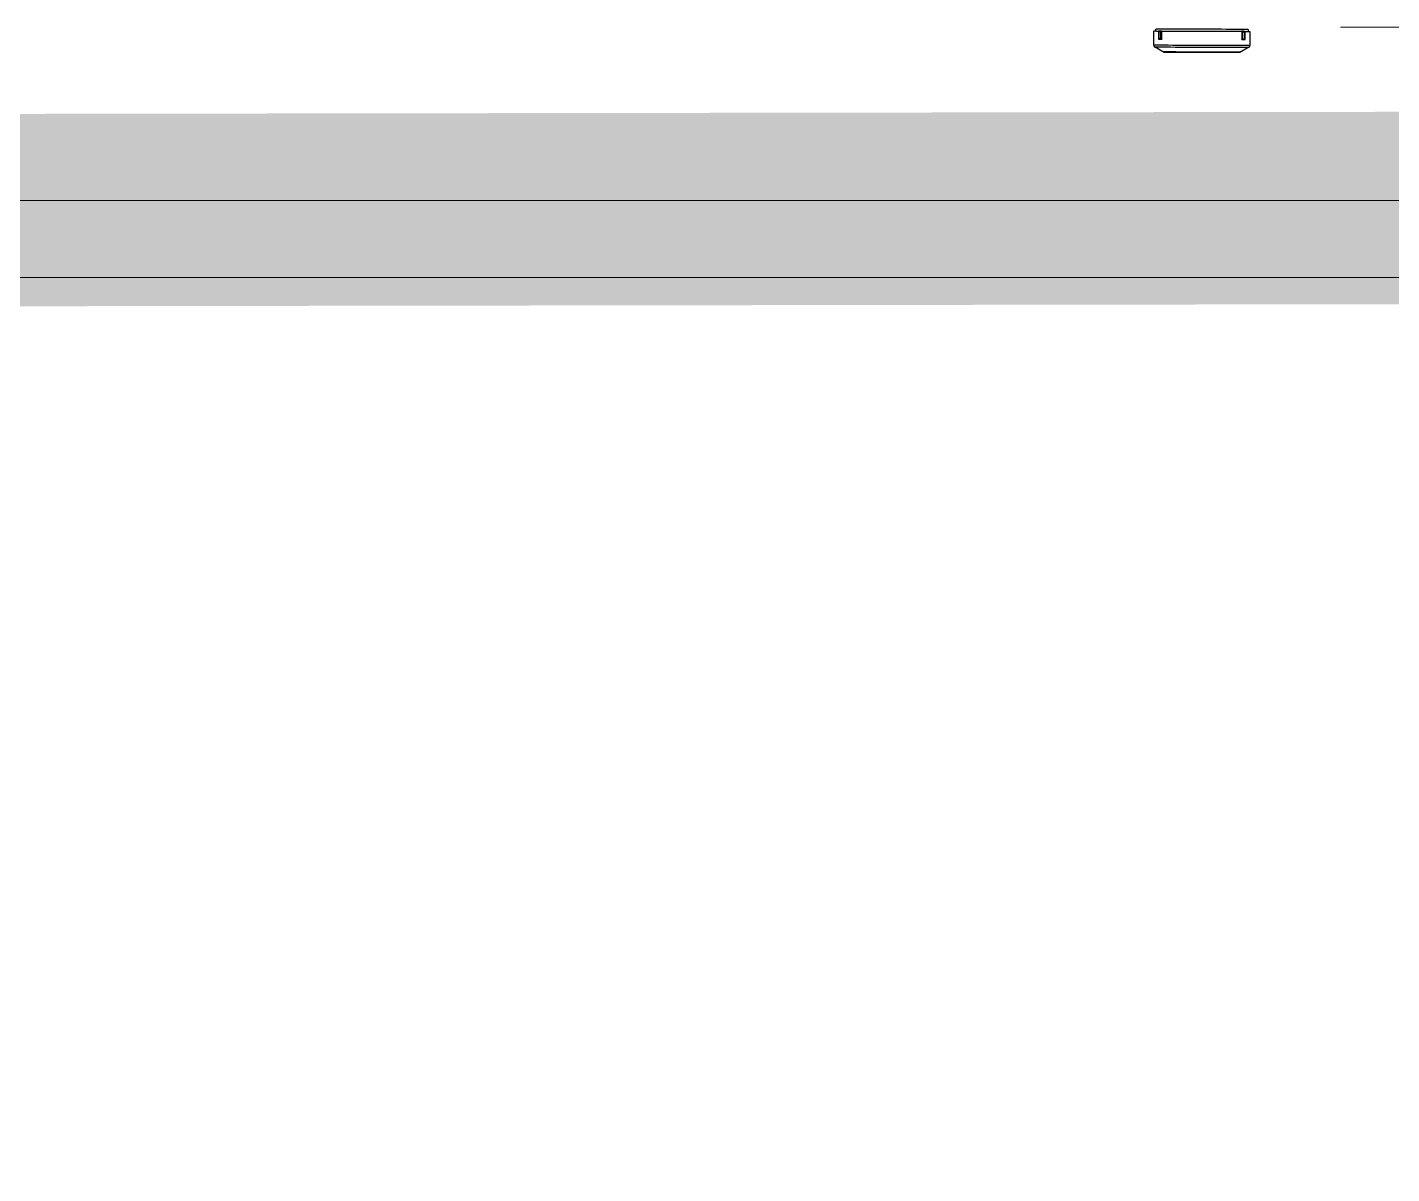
# Model space of a CAD drawing. Header units: millimetres. Extents: x 8265 to 78888, y 1905 to 34251.
# Drawn here: x 35434.2 to 35505.2, y 20045.4 to 20105 of the extents above; entities that cross this region are included whole.
import ezdxf

# ---------------------------------------------------------------- set-up
doc = ezdxf.new("R2010")
doc.units = ezdxf.units.MM
doc.linetypes.add('HIDDEN', pattern=[9.525, 6.35, -3.175])
doc.layers.add('468_ARREDO_BAR_001-AM_0', color=73, linetype='Continuous')
doc.layers.add('468_BAR_001-AM_0', color=73, linetype='Continuous', lineweight=0)
doc.layers.add('costruzioni', color=10, linetype='Continuous', lineweight=0)

# ---------------------------------------------------------------- blocks, each defined once
blk = doc.blocks.new('vetrina bar')
for p, q in [((-7948.385, -2147.725, 0), (-7948.382, -2146.983, 0)), ((-7948.381, -2146.973, 0), (-7948.382, -2146.976, 0)), ((-7948.382, -2146.976, 0), (-7948.382, -2146.98, 0)), ((-7948.382, -2146.98, 0), (-7948.382, -2146.983, 0)), ((-7948.382, -2146.983, 0), (-7948.372, -2146.983, 0)), ((-7948.38, -2146.966, 0), (-7948.381, -2146.97, 0)), ((-7948.381, -2146.97, 0), (-7948.381, -2146.973, 0)), ((-7948.379, -2146.96, 0), (-7948.38, -2146.963, 0)), ((-7948.38, -2146.963, 0), (-7948.38, -2146.966, 0)), ((-7948.378, -2146.956, 0), (-7948.379, -2146.96, 0)), ((-7948.377, -2146.953, 0), (-7948.378, -2146.956, 0)), ((-7948.376, -2146.95, 0), (-7948.377, -2146.953, 0)), ((-7948.375, -2146.947, 0), (-7948.376, -2146.95, 0)), ((-7948.374, -2146.944, 0), (-7948.375, -2146.947, 0)), ((-7948.372, -2146.941, 0), (-7948.374, -2146.944, 0)), ((-7948.371, -2146.938, 0), (-7948.372, -2146.941, 0)), ((-7948.372, -2146.983, 0), (-7948.328, -2146.983, 0)), ((-7948.369, -2146.935, 0), (-7948.371, -2146.938, 0)), ((-7948.367, -2146.932, 0), (-7948.369, -2146.935, 0)), ((-7948.366, -2146.929, 0), (-7948.367, -2146.932, 0)), ((-7948.364, -2146.926, 0), (-7948.366, -2146.929, 0)), ((-7948.362, -2146.923, 0), (-7948.364, -2146.926, 0)), ((-7948.36, -2146.921, 0), (-7948.362, -2146.923, 0)), ((-7948.357, -2146.918, 0), (-7948.36, -2146.921, 0)), ((-7948.355, -2146.916, 0), (-7948.357, -2146.918, 0)), ((-7948.353, -2146.913, 0), (-7948.355, -2146.916, 0)), ((-7948.35, -2146.911, 0), (-7948.353, -2146.913, 0)), ((-7948.348, -2146.908, 0), (-7948.35, -2146.911, 0)), ((-7948.345, -2146.906, 0), (-7948.348, -2146.908, 0)), ((-7948.343, -2146.904, 0), (-7948.345, -2146.906, 0)), ((-7948.34, -2146.902, 0), (-7948.343, -2146.904, 0)), ((-7948.337, -2146.9, 0), (-7948.34, -2146.902, 0)), ((-7948.334, -2146.898, 0), (-7948.337, -2146.9, 0)), ((-7948.332, -2146.897, 0), (-7948.334, -2146.898, 0)), ((-7948.332, -2146.897, 0), (-7947.861, -2146.627, 0)), ((-7948.314, -2146.897, 0), (-7948.332, -2146.897, 0)), ((-7948.328, -2146.983, 0), (-7948.25, -2146.984, 0)), ((-7948.26, -2146.897, 0), (-7948.314, -2146.897, 0)), ((-7948.172, -2146.897, 0), (-7948.26, -2146.897, 0)), ((-7948.25, -2146.984, 0), (-7948.139, -2146.984, 0)), ((-7948.051, -2146.898, 0), (-7948.172, -2146.897, 0)), ((-7948.139, -2146.984, 0), (-7947.996, -2146.984, 0)), ((-7947.898, -2146.898, 0), (-7948.051, -2146.898, 0)), ((-7947.996, -2146.984, 0), (-7947.823, -2146.985, 0)), ((-7947.715, -2146.899, 0), (-7947.898, -2146.898, 0)), ((-7947.884, -2146.641, 0), (-7947.883, -2146.641, 0)), ((-7947.883, -2146.641, 0), (-7947.856, -2146.641, 0)), ((-7947.861, -2146.627, 0), (-7943.925, -2146.627, 0)), ((-7947.856, -2146.641, 0), (-7947.794, -2146.641, 0)), ((-7947.823, -2146.985, 0), (-7947.623, -2146.986, 0)), ((-7947.794, -2146.641, 0), (-7947.698, -2146.641, 0)), ((-7947.506, -2146.9, 0), (-7947.715, -2146.899, 0)), ((-7947.698, -2146.641, 0), (-7947.569, -2146.642, 0)), ((-7947.623, -2146.986, 0), (-7947.399, -2146.987, 0)), ((-7947.569, -2146.642, 0), (-7947.411, -2146.642, 0)), ((-7947.273, -2146.901, 0), (-7947.506, -2146.9, 0)), ((-7947.411, -2146.642, 0), (-7947.225, -2146.643, 0)), ((-7947.399, -2146.987, 0), (-7947.153, -2146.988, 0)), ((-7947.02, -2146.902, 0), (-7947.273, -2146.901, 0)), ((-7947.225, -2146.643, 0), (-7947.014, -2146.644, 0)), ((-7947.153, -2146.988, 0), (-7946.89, -2146.989, 0)), ((-7946.75, -2146.903, 0), (-7947.02, -2146.902, 0)), ((-7947.014, -2146.644, 0), (-7946.784, -2146.645, 0)), ((-7946.89, -2146.989, 0), (-7946.612, -2146.99, 0)), ((-7946.784, -2146.645, 0), (-7946.538, -2146.646, 0)), ((-7946.468, -2146.904, 0), (-7946.75, -2146.903, 0)), ((-7946.612, -2146.99, 0), (-7946.324, -2146.991, 0)), ((-7946.538, -2146.646, 0), (-7946.28, -2146.647, 0)), ((-7946.177, -2146.905, 0), (-7946.468, -2146.904, 0)), ((-7946.324, -2146.991, 0), (-7946.03, -2146.992, 0)), ((-7946.28, -2146.647, 0), (-7946.014, -2146.647, 0)), ((-7945.882, -2146.906, 0), (-7946.177, -2146.905, 0)), ((-7946.03, -2146.992, 0), (-7945.734, -2146.993, 0)), ((-7946.014, -2146.647, 0), (-7945.747, -2146.648, 0)), ((-7945.586, -2146.907, 0), (-7945.882, -2146.906, 0)), ((-7945.747, -2146.648, 0), (-7945.481, -2146.649, 0)), ((-7945.734, -2146.993, 0), (-7945.44, -2146.994, 0)), ((-7945.295, -2146.908, 0), (-7945.586, -2146.907, 0)), ((-7945.481, -2146.649, 0), (-7945.223, -2146.65, 0)), ((-7945.44, -2146.994, 0), (-7945.152, -2146.995, 0)), ((-7945.013, -2146.909, 0), (-7945.295, -2146.908, 0)), ((-7945.223, -2146.65, 0), (-7944.977, -2146.651, 0)), ((-7945.152, -2146.995, 0), (-7944.874, -2146.996, 0)), ((-7944.743, -2146.91, 0), (-7945.013, -2146.909, 0)), ((-7944.977, -2146.651, 0), (-7944.747, -2146.652, 0)), ((-7944.874, -2146.996, 0), (-7944.611, -2146.997, 0)), ((-7944.747, -2146.652, 0), (-7944.537, -2146.653, 0)), ((-7944.49, -2146.911, 0), (-7944.743, -2146.91, 0)), ((-7944.611, -2146.997, 0), (-7944.365, -2146.998, 0)), ((-7944.537, -2146.653, 0), (-7944.351, -2146.654, 0)), ((-7944.257, -2146.912, 0), (-7944.49, -2146.911, 0)), ((-7944.365, -2146.998, 0), (-7944.14, -2146.999, 0)), ((-7944.351, -2146.654, 0), (-7944.192, -2146.654, 0)), ((-7944.048, -2146.913, 0), (-7944.257, -2146.912, 0)), ((-7944.192, -2146.654, 0), (-7944.063, -2146.655, 0)), ((-7944.14, -2146.999, 0), (-7943.941, -2147, 0)), ((-7944.063, -2146.655, 0), (-7943.967, -2146.655, 0)), ((-7943.865, -2146.913, 0), (-7944.048, -2146.913, 0)), ((-7943.967, -2146.655, 0), (-7943.905, -2146.655, 0)), ((-7943.941, -2147, 0), (-7943.768, -2147, 0)), ((-7943.925, -2146.627, 0), (-7943.432, -2146.915, 0)), ((-7943.905, -2146.655, 0), (-7943.878, -2146.655, 0)), ((-7943.878, -2146.655, 0), (-7943.877, -2146.655, 0)), ((-7943.712, -2146.914, 0), (-7943.865, -2146.913, 0)), ((-7943.768, -2147, 0), (-7943.625, -2147.001, 0)), ((-7943.591, -2146.914, 0), (-7943.712, -2146.914, 0)), ((-7943.625, -2147.001, 0), (-7943.514, -2147.001, 0)), ((-7943.503, -2146.915, 0), (-7943.591, -2146.914, 0)), ((-7943.514, -2147.001, 0), (-7943.435, -2147.001, 0)), ((-7943.449, -2146.915, 0), (-7943.503, -2146.915, 0)), ((-7943.432, -2146.915, 0), (-7943.449, -2146.915, 0)), ((-7943.435, -2147.001, 0), (-7943.392, -2147.002, 0)), ((-7943.429, -2146.917, 0), (-7943.432, -2146.915, 0)), ((-7943.426, -2146.918, 0), (-7943.429, -2146.917, 0)), ((-7943.423, -2146.92, 0), (-7943.426, -2146.918, 0)), ((-7943.42, -2146.922, 0), (-7943.423, -2146.92, 0)), ((-7943.418, -2146.924, 0), (-7943.42, -2146.922, 0)), ((-7943.415, -2146.927, 0), (-7943.418, -2146.924, 0)), ((-7943.413, -2146.929, 0), (-7943.415, -2146.927, 0)), ((-7943.41, -2146.931, 0), (-7943.413, -2146.929, 0)), ((-7943.408, -2146.934, 0), (-7943.41, -2146.931, 0)), ((-7943.406, -2146.936, 0), (-7943.408, -2146.934, 0)), ((-7943.404, -2146.939, 0), (-7943.406, -2146.936, 0)), ((-7943.402, -2146.942, 0), (-7943.404, -2146.939, 0)), ((-7943.4, -2146.944, 0), (-7943.402, -2146.942, 0)), ((-7943.398, -2146.947, 0), (-7943.4, -2146.944, 0)), ((-7943.396, -2146.95, 0), (-7943.398, -2146.947, 0)), ((-7943.394, -2146.953, 0), (-7943.396, -2146.95, 0)), ((-7943.393, -2146.956, 0), (-7943.394, -2146.953, 0)), ((-7943.391, -2146.959, 0), (-7943.393, -2146.956, 0)), ((-7943.392, -2147.002, 0), (-7943.382, -2147.002, 0)), ((-7943.39, -2146.962, 0), (-7943.391, -2146.959, 0)), ((-7943.389, -2146.965, 0), (-7943.39, -2146.962, 0)), ((-7943.387, -2146.968, 0), (-7943.389, -2146.965, 0)), ((-7943.386, -2146.972, 0), (-7943.387, -2146.968, 0)), ((-7943.385, -2146.975, 0), (-7943.386, -2146.972, 0)), ((-7943.385, -2146.978, 0), (-7943.385, -2146.975, 0)), ((-7943.384, -2146.981, 0), (-7943.385, -2146.978, 0)), ((-7943.382, -2147.002, 0), (-7943.385, -2147.744, 0)), ((-7943.383, -2146.985, 0), (-7943.384, -2146.981, 0)), ((-7943.383, -2146.988, 0), (-7943.383, -2146.985, 0)), ((-7943.382, -2146.991, 0), (-7943.383, -2146.988, 0)), ((-7943.382, -2146.995, 0), (-7943.382, -2146.991, 0)), ((-7943.382, -2146.998, 0), (-7943.382, -2146.995, 0)), ((-7943.382, -2147.002, 0), (-7943.382, -2146.998, 0)), ((-7948.375, -2147.725, 0), (-7948.385, -2147.725, 0)), ((-7948.329, -2147.726, 0), (-7948.375, -2147.725, 0)), ((-7948.248, -2147.726, 0), (-7948.329, -2147.726, 0)), ((-7948.285, -2147.826, 0), (-7948.285, -2147.726, 0)), ((-7948.285, -2147.826, 0), (-7948.284, -2147.826, 0)), ((-7948.284, -2147.826, 0), (-7948.259, -2147.826, 0)), ((-7948.259, -2147.826, 0), (-7948.198, -2147.826, 0)), ((-7948.13, -2147.726, 0), (-7948.248, -2147.726, 0)), ((-7948.198, -2147.826, 0), (-7948.102, -2147.826, 0)), ((-7948.129, -2147.306, 0), (-7948.13, -2147.726, 0)), ((-7948.129, -2147.726, 0), (-7948.13, -2147.726, 0)), ((-7948.13, -2147.726, 0), (-7948.13, -2147.726, 0)), ((-7948.13, -2147.726, 0), (-7948.043, -2147.727, 0)), ((-7948.11, -2147.306, 0), (-7948.129, -2147.306, 0)), ((-7948.129, -2147.306, 0), (-7948.128, -2147.307, 0)), ((-7948.128, -2147.726, 0), (-7948.129, -2147.726, 0)), ((-7948.129, -2147.726, 0), (-7948.129, -2147.726, 0)), ((-7948.129, -2147.726, 0), (-7948.129, -2147.726, 0)), ((-7948.129, -2147.726, 0), (-7948.129, -2147.726, 0)), ((-7948.129, -2147.726, 0), (-7948.129, -2147.726, 0)), ((-7948.129, -2147.726, 0), (-7948.129, -2147.726, 0)), ((-7948.129, -2147.726, 0), (-7948.129, -2147.726, 0)), ((-7948.129, -2147.726, 0), (-7948.129, -2147.726, 0)), ((-7948.129, -2147.726, 0), (-7948.129, -2147.726, 0)), ((-7948.128, -2147.307, 0), (-7948.128, -2147.308, 0)), ((-7948.128, -2147.308, 0), (-7948.127, -2147.309, 0)), ((-7948.127, -2147.726, 0), (-7948.128, -2147.726, 0)), ((-7948.128, -2147.726, 0), (-7948.128, -2147.726, 0)), ((-7948.128, -2147.726, 0), (-7948.128, -2147.726, 0)), ((-7948.128, -2147.726, 0), (-7948.128, -2147.726, 0)), ((-7948.127, -2147.309, 0), (-7948.127, -2147.31, 0)), ((-7948.127, -2147.31, 0), (-7948.126, -2147.311, 0)), ((-7948.126, -2147.725, 0), (-7948.127, -2147.726, 0)), ((-7948.127, -2147.726, 0), (-7948.127, -2147.726, 0)), ((-7948.127, -2147.726, 0), (-7948.127, -2147.726, 0)), ((-7948.126, -2147.311, 0), (-7948.125, -2147.312, 0)), ((-7948.125, -2147.725, 0), (-7948.126, -2147.725, 0)), ((-7948.126, -2147.725, 0), (-7948.126, -2147.725, 0)), ((-7948.125, -2147.312, 0), (-7948.125, -2147.313, 0)), ((-7948.125, -2147.313, 0), (-7948.124, -2147.314, 0)), ((-7948.124, -2147.724, 0), (-7948.125, -2147.725, 0)), ((-7948.125, -2147.725, 0), (-7948.125, -2147.725, 0)), ((-7948.124, -2147.314, 0), (-7948.123, -2147.315, 0)), ((-7948.123, -2147.724, 0), (-7948.124, -2147.724, 0)), ((-7948.123, -2147.315, 0), (-7948.123, -2147.316, 0)), ((-7948.123, -2147.316, 0), (-7948.122, -2147.317, 0)), ((-7948.122, -2147.723, 0), (-7948.123, -2147.724, 0)), ((-7948.122, -2147.317, 0), (-7948.121, -2147.317, 0)), ((-7948.121, -2147.723, 0), (-7948.122, -2147.723, 0)), ((-7948.121, -2147.317, 0), (-7948.12, -2147.318, 0)), ((-7948.119, -2147.721, 0), (-7948.121, -2147.723, 0)), ((-7948.12, -2147.318, 0), (-7948.119, -2147.319, 0)), ((-7948.119, -2147.319, 0), (-7948.119, -2147.32, 0)), ((-7948.119, -2147.32, 0), (-7948.118, -2147.32, 0)), ((-7948.117, -2147.72, 0), (-7948.119, -2147.721, 0)), ((-7948.118, -2147.32, 0), (-7948.117, -2147.321, 0)), ((-7948.117, -2147.321, 0), (-7948.116, -2147.322, 0)), ((-7948.115, -2147.718, 0), (-7948.117, -2147.72, 0)), ((-7948.116, -2147.322, 0), (-7948.115, -2147.322, 0)), ((-7948.115, -2147.322, 0), (-7948.114, -2147.323, 0)), ((-7948.113, -2147.717, 0), (-7948.115, -2147.718, 0)), ((-7948.114, -2147.323, 0), (-7948.113, -2147.323, 0)), ((-7948.113, -2147.323, 0), (-7948.112, -2147.324, 0)), ((-7948.111, -2147.715, 0), (-7948.113, -2147.717, 0)), ((-7948.112, -2147.324, 0), (-7948.111, -2147.324, 0)), ((-7948.111, -2147.324, 0), (-7948.11, -2147.325, 0)), ((-7948.109, -2147.713, 0), (-7948.111, -2147.715, 0)), ((-7948.09, -2147.306, 0), (-7948.11, -2147.306, 0)), ((-7948.11, -2147.325, 0), (-7948.109, -2147.325, 0)), ((-7948.109, -2147.325, 0), (-7948.107, -2147.325, 0)), ((-7948.107, -2147.712, 0), (-7948.109, -2147.713, 0)), ((-7948.107, -2147.325, 0), (-7948.106, -2147.326, 0)), ((-7948.105, -2147.71, 0), (-7948.107, -2147.712, 0)), ((-7948.106, -2147.326, 0), (-7948.105, -2147.326, 0)), ((-7948.105, -2147.326, 0), (-7948.104, -2147.326, 0)), ((-7948.104, -2147.708, 0), (-7948.105, -2147.71, 0)), ((-7948.104, -2147.326, 0), (-7948.103, -2147.326, 0)), ((-7948.102, -2147.706, 0), (-7948.104, -2147.708, 0)), ((-7948.103, -2147.326, 0), (-7948.102, -2147.326, 0)), ((-7948.102, -2147.326, 0), (-7948.085, -2147.326, 0)), ((-7948.102, -2147.706, 0), (-7948.101, -2147.326, 0)), ((-7948.012, -2147.707, 0), (-7948.102, -2147.706, 0)), ((-7948.102, -2147.826, 0), (-7947.972, -2147.827, 0)), ((-7948.069, -2147.306, 0), (-7948.09, -2147.306, 0)), ((-7948.085, -2147.326, 0), (-7948.067, -2147.327, 0)), ((-7948.048, -2147.307, 0), (-7948.069, -2147.306, 0)), ((-7948.067, -2147.327, 0), (-7948.049, -2147.327, 0)), ((-7948.049, -2147.327, 0), (-7948.031, -2147.327, 0)), ((-7948.026, -2147.307, 0), (-7948.048, -2147.307, 0)), ((-7948.043, -2147.727, 0), (-7947.972, -2147.727, 0)), ((-7948.031, -2147.327, 0), (-7948.012, -2147.327, 0)), ((-7948.004, -2147.307, 0), (-7948.026, -2147.307, 0)), ((-7948.022, -2147.727, 0), (-7948.02, -2147.726, 0)), ((-7948.02, -2147.726, 0), (-7948.018, -2147.725, 0)), ((-7948.018, -2147.725, 0), (-7948.017, -2147.723, 0)), ((-7948.017, -2147.723, 0), (-7948.015, -2147.721, 0)), ((-7948.015, -2147.721, 0), (-7948.014, -2147.718, 0)), ((-7948.014, -2147.718, 0), (-7948.013, -2147.714, 0)), ((-7948.013, -2147.714, 0), (-7948.012, -2147.711, 0)), ((-7948.012, -2147.327, 0), (-7947.992, -2147.327, 0)), ((-7948.011, -2147.327, 0), (-7948.012, -2147.707, 0)), ((-7948.012, -2147.711, 0), (-7948.012, -2147.707, 0)), ((-7948.008, -2147.707, 0), (-7948.012, -2147.707, 0)), ((-7948.005, -2147.707, 0), (-7948.008, -2147.707, 0)), ((-7948.001, -2147.707, 0), (-7948.005, -2147.707, 0)), ((-7947.981, -2147.307, 0), (-7948.004, -2147.307, 0)), ((-7947.997, -2147.707, 0), (-7948.001, -2147.707, 0)), ((-7947.993, -2147.707, 0), (-7947.997, -2147.707, 0)), ((-7947.99, -2147.707, 0), (-7947.993, -2147.707, 0)), ((-7947.992, -2147.327, 0), (-7947.972, -2147.327, 0)), ((-7947.987, -2147.707, 0), (-7947.99, -2147.707, 0)), ((-7947.985, -2147.707, 0), (-7947.987, -2147.707, 0)), ((-7947.983, -2147.327, 0), (-7947.985, -2147.707, 0)), ((-7947.985, -2147.707, 0), (-7947.985, -2147.707, 0)), ((-7947.985, -2147.707, 0), (-7947.985, -2147.708, 0)), ((-7947.962, -2147.707, 0), (-7947.985, -2147.707, 0)), ((-7947.985, -2147.708, 0), (-7947.985, -2147.709, 0)), ((-7947.985, -2147.709, 0), (-7947.985, -2147.709, 0)), ((-7947.985, -2147.709, 0), (-7947.985, -2147.71, 0)), ((-7947.985, -2147.71, 0), (-7947.985, -2147.711, 0)), ((-7947.985, -2147.711, 0), (-7947.984, -2147.711, 0)), ((-7947.984, -2147.711, 0), (-7947.984, -2147.712, 0)), ((-7947.984, -2147.712, 0), (-7947.984, -2147.713, 0)), ((-7947.984, -2147.713, 0), (-7947.984, -2147.713, 0)), ((-7947.984, -2147.713, 0), (-7947.984, -2147.714, 0)), ((-7947.984, -2147.714, 0), (-7947.984, -2147.715, 0)), ((-7947.984, -2147.715, 0), (-7947.983, -2147.715, 0)), ((-7947.983, -2147.715, 0), (-7947.983, -2147.716, 0)), ((-7947.983, -2147.716, 0), (-7947.983, -2147.716, 0)), ((-7947.983, -2147.716, 0), (-7947.983, -2147.717, 0)), ((-7947.983, -2147.717, 0), (-7947.982, -2147.717, 0)), ((-7947.982, -2147.717, 0), (-7947.982, -2147.718, 0)), ((-7947.982, -2147.718, 0), (-7947.982, -2147.719, 0)), ((-7947.982, -2147.719, 0), (-7947.981, -2147.719, 0)), ((-7947.957, -2147.307, 0), (-7947.981, -2147.307, 0)), ((-7947.981, -2147.719, 0), (-7947.981, -2147.72, 0)), ((-7947.981, -2147.72, 0), (-7947.98, -2147.72, 0)), ((-7947.98, -2147.72, 0), (-7947.98, -2147.721, 0)), ((-7947.98, -2147.721, 0), (-7947.98, -2147.721, 0)), ((-7947.98, -2147.721, 0), (-7947.979, -2147.722, 0)), ((-7947.979, -2147.722, 0), (-7947.979, -2147.722, 0)), ((-7947.979, -2147.722, 0), (-7947.978, -2147.722, 0)), ((-7947.978, -2147.722, 0), (-7947.978, -2147.723, 0)), ((-7947.978, -2147.723, 0), (-7947.977, -2147.723, 0)), ((-7947.977, -2147.723, 0), (-7947.977, -2147.724, 0)), ((-7947.977, -2147.724, 0), (-7947.976, -2147.724, 0)), ((-7947.976, -2147.724, 0), (-7947.975, -2147.724, 0)), ((-7947.975, -2147.724, 0), (-7947.975, -2147.725, 0)), ((-7947.975, -2147.725, 0), (-7947.974, -2147.725, 0)), ((-7947.974, -2147.725, 0), (-7947.974, -2147.725, 0)), ((-7947.974, -2147.725, 0), (-7947.973, -2147.726, 0)), ((-7947.973, -2147.726, 0), (-7947.973, -2147.726, 0)), ((-7947.973, -2147.726, 0), (-7947.972, -2147.726, 0)), ((-7947.972, -2147.327, 0), (-7947.952, -2147.327, 0)), ((-7947.972, -2147.726, 0), (-7947.971, -2147.726, 0)), ((-7947.972, -2147.727, 0), (-7947.967, -2147.727, 0)), ((-7947.972, -2147.827, 0), (-7947.811, -2147.827, 0)), ((-7947.971, -2147.726, 0), (-7947.971, -2147.726, 0)), ((-7947.971, -2147.726, 0), (-7947.97, -2147.726, 0)), ((-7947.97, -2147.726, 0), (-7947.969, -2147.727, 0)), ((-7947.969, -2147.727, 0), (-7947.969, -2147.727, 0)), ((-7947.969, -2147.727, 0), (-7947.968, -2147.727, 0)), ((-7947.968, -2147.727, 0), (-7947.967, -2147.727, 0)), ((-7947.962, -2147.724, 0), (-7947.961, -2147.318, 0)), ((-7947.962, -2147.725, 0), (-7947.962, -2147.724, 0)), ((-7947.962, -2147.724, 0), (-7947.962, -2147.724, 0)), ((-7947.962, -2147.724, 0), (-7947.962, -2147.724, 0)), ((-7947.962, -2147.726, 0), (-7947.962, -2147.725, 0)), ((-7947.962, -2147.725, 0), (-7947.962, -2147.725, 0)), ((-7947.962, -2147.725, 0), (-7947.962, -2147.725, 0)), ((-7947.962, -2147.725, 0), (-7947.962, -2147.725, 0)), ((-7947.962, -2147.725, 0), (-7947.962, -2147.725, 0)), ((-7947.962, -2147.725, 0), (-7947.962, -2147.725, 0)), ((-7947.962, -2147.725, 0), (-7947.962, -2147.725, 0)), ((-7947.962, -2147.725, 0), (-7947.962, -2147.725, 0)), ((-7947.962, -2147.725, 0), (-7947.962, -2147.725, 0)), ((-7947.962, -2147.725, 0), (-7947.962, -2147.725, 0)), ((-7947.962, -2147.725, 0), (-7947.962, -2147.725, 0)), ((-7947.962, -2147.725, 0), (-7947.962, -2147.725, 0)), ((-7947.962, -2147.725, 0), (-7947.962, -2147.725, 0)), ((-7947.962, -2147.725, 0), (-7947.962, -2147.725, 0)), ((-7947.962, -2147.725, 0), (-7947.962, -2147.725, 0)), ((-7947.961, -2147.726, 0), (-7947.962, -2147.726, 0)), ((-7947.962, -2147.726, 0), (-7947.962, -2147.726, 0)), ((-7947.962, -2147.726, 0), (-7947.962, -2147.726, 0)), ((-7947.962, -2147.726, 0), (-7947.962, -2147.726, 0)), ((-7947.962, -2147.726, 0), (-7947.962, -2147.726, 0)), ((-7947.962, -2147.726, 0), (-7947.962, -2147.726, 0)), ((-7947.962, -2147.726, 0), (-7947.962, -2147.726, 0)), ((-7947.962, -2147.726, 0), (-7947.962, -2147.726, 0)), ((-7947.962, -2147.726, 0), (-7947.962, -2147.726, 0)), ((-7947.962, -2147.726, 0), (-7947.962, -2147.726, 0)), ((-7947.962, -2147.726, 0), (-7947.962, -2147.726, 0)), ((-7947.962, -2147.726, 0), (-7947.962, -2147.726, 0)), ((-7947.962, -2147.726, 0), (-7947.962, -2147.726, 0)), ((-7947.962, -2147.726, 0), (-7947.962, -2147.726, 0)), ((-7947.962, -2147.726, 0), (-7947.962, -2147.726, 0)), ((-7947.962, -2147.726, 0), (-7947.962, -2147.726, 0)), ((-7947.961, -2147.727, 0), (-7947.961, -2147.726, 0)), ((-7947.961, -2147.726, 0), (-7947.961, -2147.726, 0)), ((-7947.961, -2147.726, 0), (-7947.961, -2147.726, 0)), ((-7947.961, -2147.726, 0), (-7947.961, -2147.726, 0)), ((-7947.961, -2147.726, 0), (-7947.961, -2147.726, 0)), ((-7947.96, -2147.727, 0), (-7947.961, -2147.727, 0)), ((-7947.961, -2147.727, 0), (-7947.961, -2147.727, 0)), ((-7947.961, -2147.727, 0), (-7947.961, -2147.727, 0)), ((-7947.961, -2147.727, 0), (-7947.961, -2147.727, 0)), ((-7947.961, -2147.727, 0), (-7947.961, -2147.727, 0)), ((-7947.961, -2147.727, 0), (-7947.961, -2147.727, 0)), ((-7947.961, -2147.727, 0), (-7947.961, -2147.727, 0)), ((-7947.961, -2147.727, 0), (-7947.961, -2147.727, 0)), ((-7947.961, -2147.727, 0), (-7947.961, -2147.727, 0)), ((-7947.961, -2147.727, 0), (-7947.961, -2147.727, 0)), ((-7947.961, -2147.727, 0), (-7947.961, -2147.727, 0)), ((-7947.961, -2147.727, 0), (-7947.961, -2147.727, 0)), ((-7947.959, -2147.311, 0), (-7947.96, -2147.312, 0)), ((-7947.96, -2147.312, 0), (-7947.96, -2147.313, 0)), ((-7947.96, -2147.313, 0), (-7947.96, -2147.314, 0)), ((-7947.96, -2147.314, 0), (-7947.96, -2147.314, 0)), ((-7947.96, -2147.314, 0), (-7947.96, -2147.315, 0)), ((-7947.96, -2147.315, 0), (-7947.96, -2147.316, 0)), ((-7947.96, -2147.316, 0), (-7947.96, -2147.316, 0)), ((-7947.96, -2147.316, 0), (-7947.96, -2147.317, 0)), ((-7947.96, -2147.317, 0), (-7947.96, -2147.318, 0)), ((-7947.96, -2147.727, 0), (-7947.96, -2147.727, 0)), ((-7947.96, -2147.727, 0), (-7947.96, -2147.727, 0)), ((-7947.96, -2147.727, 0), (-7947.96, -2147.727, 0)), ((-7947.96, -2147.727, 0), (-7947.96, -2147.727, 0)), ((-7947.96, -2147.727, 0), (-7947.96, -2147.727, 0)), ((-7947.96, -2147.727, 0), (-7947.96, -2147.727, 0)), ((-7947.96, -2147.727, 0), (-7947.96, -2147.727, 0)), ((-7947.96, -2147.727, 0), (-7947.96, -2147.727, 0)), ((-7947.96, -2147.727, 0), (-7947.96, -2147.727, 0)), ((-7947.96, -2147.727, 0), (-7947.96, -2147.727, 0)), ((-7947.96, -2147.727, 0), (-7947.96, -2147.727, 0)), ((-7947.96, -2147.727, 0), (-7947.96, -2147.727, 0)), ((-7947.96, -2147.727, 0), (-7947.959, -2147.727, 0)), ((-7947.959, -2147.727, 0), (-7947.957, -2147.307, 0)), ((-7947.958, -2147.309, 0), (-7947.959, -2147.309, 0)), ((-7947.959, -2147.309, 0), (-7947.959, -2147.31, 0)), ((-7947.959, -2147.31, 0), (-7947.959, -2147.311, 0)), ((-7947.959, -2147.311, 0), (-7947.959, -2147.311, 0)), ((-7947.773, -2147.728, 0), (-7947.959, -2147.727, 0)), ((-7947.959, -2147.727, 0), (-7947.959, -2147.727, 0)), ((-7947.959, -2147.727, 0), (-7947.959, -2147.727, 0)), ((-7947.959, -2147.727, 0), (-7947.959, -2147.727, 0)), ((-7947.959, -2147.727, 0), (-7947.959, -2147.727, 0)), ((-7947.959, -2147.727, 0), (-7947.959, -2147.727, 0)), ((-7947.959, -2147.727, 0), (-7947.959, -2147.727, 0)), ((-7947.957, -2147.307, 0), (-7947.958, -2147.308, 0)), ((-7947.958, -2147.308, 0), (-7947.958, -2147.308, 0)), ((-7947.958, -2147.308, 0), (-7947.958, -2147.309, 0)), ((-7947.811, -2147.827, 0), (-7947.62, -2147.828, 0)), ((-7947.559, -2147.728, 0), (-7947.773, -2147.728, 0)), ((-7947.62, -2147.828, 0), (-7947.403, -2147.829, 0)), ((-7947.32, -2147.729, 0), (-7947.559, -2147.728, 0)), ((-7947.403, -2147.829, 0), (-7947.163, -2147.83, 0)), ((-7947.06, -2147.73, 0), (-7947.32, -2147.729, 0)), ((-7947.163, -2147.83, 0), (-7946.904, -2147.831, 0)), ((-7946.782, -2147.731, 0), (-7947.06, -2147.73, 0)), ((-7946.904, -2147.831, 0), (-7946.629, -2147.832, 0)), ((-7946.49, -2147.732, 0), (-7946.782, -2147.731, 0)), ((-7946.629, -2147.832, 0), (-7946.343, -2147.833, 0)), ((-7946.19, -2147.733, 0), (-7946.49, -2147.732, 0)), ((-7946.343, -2147.833, 0), (-7946.05, -2147.834, 0)), ((-7945.885, -2147.735, 0), (-7946.19, -2147.733, 0)), ((-7946.05, -2147.834, 0), (-7945.755, -2147.835, 0)), ((-7945.58, -2147.736, 0), (-7945.885, -2147.735, 0)), ((-7945.755, -2147.835, 0), (-7945.461, -2147.836, 0)), ((-7945.279, -2147.737, 0), (-7945.58, -2147.736, 0)), ((-7945.461, -2147.836, 0), (-7945.174, -2147.837, 0)), ((-7944.988, -2147.738, 0), (-7945.279, -2147.737, 0)), ((-7945.174, -2147.837, 0), (-7944.898, -2147.838, 0)), ((-7944.71, -2147.739, 0), (-7944.988, -2147.738, 0)), ((-7944.898, -2147.838, 0), (-7944.636, -2147.839, 0)), ((-7944.449, -2147.74, 0), (-7944.71, -2147.739, 0)), ((-7944.636, -2147.839, 0), (-7944.394, -2147.84, 0)), ((-7944.21, -2147.741, 0), (-7944.449, -2147.74, 0)), ((-7944.394, -2147.84, 0), (-7944.174, -2147.841, 0)), ((-7943.996, -2147.742, 0), (-7944.21, -2147.741, 0)), ((-7944.174, -2147.841, 0), (-7943.98, -2147.842, 0)), ((-7943.81, -2147.742, 0), (-7943.996, -2147.742, 0)), ((-7943.98, -2147.842, 0), (-7943.815, -2147.842, 0)), ((-7943.815, -2147.842, 0), (-7943.682, -2147.843, 0)), ((-7943.814, -2147.342, 0), (-7943.794, -2147.342, 0)), ((-7943.809, -2147.322, 0), (-7943.81, -2147.742, 0)), ((-7943.809, -2147.742, 0), (-7943.81, -2147.742, 0)), ((-7943.81, -2147.742, 0), (-7943.81, -2147.742, 0)), ((-7943.785, -2147.322, 0), (-7943.809, -2147.322, 0)), ((-7943.808, -2147.323, 0), (-7943.809, -2147.322, 0)), ((-7943.808, -2147.742, 0), (-7943.809, -2147.742, 0)), ((-7943.809, -2147.742, 0), (-7943.809, -2147.742, 0)), ((-7943.809, -2147.742, 0), (-7943.809, -2147.742, 0)), ((-7943.809, -2147.742, 0), (-7943.809, -2147.742, 0)), ((-7943.809, -2147.742, 0), (-7943.809, -2147.742, 0)), ((-7943.809, -2147.742, 0), (-7943.809, -2147.742, 0)), ((-7943.809, -2147.742, 0), (-7943.809, -2147.742, 0)), ((-7943.809, -2147.742, 0), (-7943.809, -2147.742, 0)), ((-7943.809, -2147.742, 0), (-7943.809, -2147.742, 0)), ((-7943.809, -2147.742, 0), (-7943.809, -2147.742, 0)), ((-7943.809, -2147.742, 0), (-7943.809, -2147.742, 0)), ((-7943.809, -2147.742, 0), (-7943.809, -2147.742, 0)), ((-7943.809, -2147.742, 0), (-7943.809, -2147.742, 0)), ((-7943.809, -2147.742, 0), (-7943.809, -2147.742, 0)), ((-7943.808, -2147.324, 0), (-7943.808, -2147.323, 0)), ((-7943.808, -2147.323, 0), (-7943.808, -2147.323, 0)), ((-7943.808, -2147.325, 0), (-7943.808, -2147.324, 0)), ((-7943.807, -2147.325, 0), (-7943.808, -2147.325, 0)), ((-7943.807, -2147.741, 0), (-7943.808, -2147.741, 0)), ((-7943.808, -2147.741, 0), (-7943.808, -2147.742, 0)), ((-7943.808, -2147.742, 0), (-7943.808, -2147.742, 0)), ((-7943.808, -2147.742, 0), (-7943.808, -2147.742, 0)), ((-7943.808, -2147.742, 0), (-7943.808, -2147.742, 0)), ((-7943.808, -2147.742, 0), (-7943.808, -2147.742, 0)), ((-7943.808, -2147.742, 0), (-7943.808, -2147.742, 0)), ((-7943.808, -2147.742, 0), (-7943.808, -2147.742, 0)), ((-7943.808, -2147.742, 0), (-7943.808, -2147.742, 0)), ((-7943.808, -2147.742, 0), (-7943.808, -2147.742, 0)), ((-7943.808, -2147.742, 0), (-7943.808, -2147.742, 0)), ((-7943.808, -2147.742, 0), (-7943.808, -2147.742, 0)), ((-7943.808, -2147.742, 0), (-7943.808, -2147.742, 0)), ((-7943.808, -2147.742, 0), (-7943.808, -2147.742, 0)), ((-7943.808, -2147.742, 0), (-7943.808, -2147.742, 0)), ((-7943.808, -2147.742, 0), (-7943.808, -2147.742, 0)), ((-7943.808, -2147.742, 0), (-7943.808, -2147.742, 0)), ((-7943.808, -2147.742, 0), (-7943.808, -2147.742, 0)), ((-7943.808, -2147.742, 0), (-7943.808, -2147.742, 0)), ((-7943.807, -2147.326, 0), (-7943.807, -2147.325, 0)), ((-7943.807, -2147.327, 0), (-7943.807, -2147.326, 0)), ((-7943.806, -2147.328, 0), (-7943.807, -2147.327, 0)), ((-7943.807, -2147.327, 0), (-7943.807, -2147.327, 0)), ((-7943.805, -2147.333, 0), (-7943.807, -2147.74, 0)), ((-7943.784, -2147.722, 0), (-7943.807, -2147.722, 0)), ((-7943.807, -2147.74, 0), (-7943.807, -2147.74, 0)), ((-7943.807, -2147.74, 0), (-7943.807, -2147.74, 0)), ((-7943.807, -2147.74, 0), (-7943.807, -2147.74, 0)), ((-7943.807, -2147.74, 0), (-7943.807, -2147.74, 0)), ((-7943.807, -2147.74, 0), (-7943.807, -2147.74, 0)), ((-7943.807, -2147.74, 0), (-7943.807, -2147.74, 0)), ((-7943.807, -2147.74, 0), (-7943.807, -2147.74, 0)), ((-7943.807, -2147.74, 0), (-7943.807, -2147.74, 0)), ((-7943.807, -2147.74, 0), (-7943.807, -2147.74, 0)), ((-7943.807, -2147.74, 0), (-7943.807, -2147.74, 0)), ((-7943.807, -2147.74, 0), (-7943.807, -2147.74, 0)), ((-7943.807, -2147.74, 0), (-7943.807, -2147.741, 0)), ((-7943.807, -2147.741, 0), (-7943.807, -2147.741, 0)), ((-7943.807, -2147.741, 0), (-7943.807, -2147.741, 0)), ((-7943.807, -2147.741, 0), (-7943.807, -2147.741, 0)), ((-7943.807, -2147.741, 0), (-7943.807, -2147.741, 0)), ((-7943.807, -2147.741, 0), (-7943.807, -2147.741, 0)), ((-7943.807, -2147.741, 0), (-7943.807, -2147.741, 0)), ((-7943.807, -2147.741, 0), (-7943.807, -2147.741, 0)), ((-7943.807, -2147.741, 0), (-7943.807, -2147.741, 0)), ((-7943.807, -2147.741, 0), (-7943.807, -2147.741, 0)), ((-7943.807, -2147.741, 0), (-7943.807, -2147.741, 0)), ((-7943.807, -2147.741, 0), (-7943.807, -2147.741, 0)), ((-7943.807, -2147.741, 0), (-7943.807, -2147.741, 0)), ((-7943.807, -2147.741, 0), (-7943.807, -2147.741, 0)), ((-7943.807, -2147.741, 0), (-7943.807, -2147.741, 0)), ((-7943.807, -2147.741, 0), (-7943.807, -2147.741, 0)), ((-7943.807, -2147.741, 0), (-7943.807, -2147.741, 0)), ((-7943.806, -2147.329, 0), (-7943.806, -2147.328, 0)), ((-7943.806, -2147.33, 0), (-7943.806, -2147.329, 0)), ((-7943.806, -2147.329, 0), (-7943.806, -2147.329, 0)), ((-7943.806, -2147.331, 0), (-7943.806, -2147.33, 0)), ((-7943.806, -2147.332, 0), (-7943.806, -2147.331, 0)), ((-7943.806, -2147.331, 0), (-7943.806, -2147.331, 0)), ((-7943.806, -2147.333, 0), (-7943.806, -2147.332, 0)), ((-7943.806, -2147.333, 0), (-7943.806, -2147.333, 0)), ((-7943.802, -2147.742, 0), (-7943.801, -2147.742, 0)), ((-7943.802, -2147.742, 0), (-7943.726, -2147.743, 0)), ((-7943.801, -2147.742, 0), (-7943.8, -2147.742, 0)), ((-7943.8, -2147.742, 0), (-7943.8, -2147.742, 0)), ((-7943.8, -2147.742, 0), (-7943.799, -2147.742, 0)), ((-7943.799, -2147.742, 0), (-7943.799, -2147.742, 0)), ((-7943.799, -2147.742, 0), (-7943.798, -2147.742, 0)), ((-7943.798, -2147.742, 0), (-7943.797, -2147.741, 0)), ((-7943.797, -2147.741, 0), (-7943.797, -2147.741, 0)), ((-7943.797, -2147.741, 0), (-7943.796, -2147.741, 0)), ((-7943.796, -2147.741, 0), (-7943.795, -2147.741, 0)), ((-7943.795, -2147.741, 0), (-7943.795, -2147.74, 0)), ((-7943.795, -2147.74, 0), (-7943.794, -2147.74, 0)), ((-7943.794, -2147.342, 0), (-7943.774, -2147.342, 0)), ((-7943.794, -2147.74, 0), (-7943.793, -2147.739, 0)), ((-7943.794, -2147.74, 0), (-7943.794, -2147.74, 0)), ((-7943.793, -2147.739, 0), (-7943.793, -2147.739, 0)), ((-7943.793, -2147.739, 0), (-7943.792, -2147.739, 0)), ((-7943.792, -2147.739, 0), (-7943.792, -2147.738, 0)), ((-7943.792, -2147.738, 0), (-7943.791, -2147.738, 0)), ((-7943.791, -2147.738, 0), (-7943.79, -2147.737, 0)), ((-7943.791, -2147.738, 0), (-7943.791, -2147.738, 0)), ((-7943.79, -2147.737, 0), (-7943.789, -2147.736, 0)), ((-7943.79, -2147.737, 0), (-7943.79, -2147.737, 0)), ((-7943.789, -2147.736, 0), (-7943.788, -2147.735, 0)), ((-7943.789, -2147.736, 0), (-7943.789, -2147.736, 0)), ((-7943.788, -2147.735, 0), (-7943.788, -2147.734, 0)), ((-7943.788, -2147.734, 0), (-7943.787, -2147.734, 0)), ((-7943.788, -2147.735, 0), (-7943.788, -2147.735, 0)), ((-7943.787, -2147.733, 0), (-7943.787, -2147.732, 0)), ((-7943.787, -2147.732, 0), (-7943.786, -2147.732, 0)), ((-7943.787, -2147.734, 0), (-7943.787, -2147.733, 0)), ((-7943.786, -2147.73, 0), (-7943.785, -2147.729, 0)), ((-7943.786, -2147.731, 0), (-7943.786, -2147.73, 0)), ((-7943.786, -2147.732, 0), (-7943.786, -2147.731, 0)), ((-7943.786, -2147.731, 0), (-7943.786, -2147.731, 0)), ((-7943.762, -2147.322, 0), (-7943.785, -2147.322, 0)), ((-7943.785, -2147.727, 0), (-7943.785, -2147.726, 0)), ((-7943.785, -2147.726, 0), (-7943.784, -2147.726, 0)), ((-7943.785, -2147.728, 0), (-7943.785, -2147.727, 0)), ((-7943.785, -2147.729, 0), (-7943.785, -2147.728, 0)), ((-7943.785, -2147.728, 0), (-7943.785, -2147.728, 0)), ((-7943.785, -2147.729, 0), (-7943.785, -2147.729, 0)), ((-7943.783, -2147.342, 0), (-7943.784, -2147.722, 0)), ((-7943.784, -2147.723, 0), (-7943.784, -2147.722, 0)), ((-7943.782, -2147.722, 0), (-7943.784, -2147.722, 0)), ((-7943.784, -2147.724, 0), (-7943.784, -2147.723, 0)), ((-7943.784, -2147.725, 0), (-7943.784, -2147.724, 0)), ((-7943.784, -2147.724, 0), (-7943.784, -2147.724, 0)), ((-7943.784, -2147.726, 0), (-7943.784, -2147.725, 0)), ((-7943.779, -2147.722, 0), (-7943.782, -2147.722, 0)), ((-7943.776, -2147.722, 0), (-7943.779, -2147.722, 0)), ((-7943.772, -2147.722, 0), (-7943.776, -2147.722, 0)), ((-7943.774, -2147.342, 0), (-7943.754, -2147.342, 0)), ((-7943.768, -2147.722, 0), (-7943.772, -2147.722, 0)), ((-7943.764, -2147.722, 0), (-7943.768, -2147.722, 0)), ((-7943.761, -2147.722, 0), (-7943.764, -2147.722, 0)), ((-7943.74, -2147.323, 0), (-7943.762, -2147.322, 0)), ((-7943.757, -2147.722, 0), (-7943.761, -2147.722, 0)), ((-7943.756, -2147.342, 0), (-7943.757, -2147.722, 0)), ((-7943.667, -2147.723, 0), (-7943.757, -2147.722, 0)), ((-7943.757, -2147.726, 0), (-7943.757, -2147.722, 0)), ((-7943.756, -2147.73, 0), (-7943.757, -2147.726, 0)), ((-7943.755, -2147.734, 0), (-7943.756, -2147.73, 0)), ((-7943.754, -2147.737, 0), (-7943.755, -2147.734, 0)), ((-7943.754, -2147.342, 0), (-7943.735, -2147.343, 0)), ((-7943.753, -2147.739, 0), (-7943.754, -2147.737, 0)), ((-7943.751, -2147.741, 0), (-7943.753, -2147.739, 0)), ((-7943.749, -2147.742, 0), (-7943.751, -2147.741, 0)), ((-7943.747, -2147.742, 0), (-7943.749, -2147.742, 0)), ((-7943.718, -2147.323, 0), (-7943.74, -2147.323, 0)), ((-7943.735, -2147.343, 0), (-7943.717, -2147.343, 0)), ((-7943.726, -2147.743, 0), (-7943.64, -2147.743, 0)), ((-7943.697, -2147.323, 0), (-7943.718, -2147.323, 0)), ((-7943.717, -2147.343, 0), (-7943.699, -2147.343, 0)), ((-7943.699, -2147.343, 0), (-7943.681, -2147.343, 0)), ((-7943.676, -2147.323, 0), (-7943.697, -2147.323, 0)), ((-7943.682, -2147.843, 0), (-7943.581, -2147.843, 0)), ((-7943.681, -2147.343, 0), (-7943.664, -2147.343, 0)), ((-7943.657, -2147.323, 0), (-7943.676, -2147.323, 0)), ((-7943.665, -2147.343, 0), (-7943.667, -2147.723, 0)), ((-7943.665, -2147.725, 0), (-7943.667, -2147.723, 0)), ((-7943.664, -2147.726, 0), (-7943.665, -2147.725, 0)), ((-7943.664, -2147.343, 0), (-7943.663, -2147.343, 0)), ((-7943.662, -2147.728, 0), (-7943.664, -2147.726, 0)), ((-7943.663, -2147.343, 0), (-7943.662, -2147.343, 0)), ((-7943.662, -2147.343, 0), (-7943.661, -2147.342, 0)), ((-7943.66, -2147.73, 0), (-7943.662, -2147.728, 0)), ((-7943.661, -2147.342, 0), (-7943.66, -2147.342, 0)), ((-7943.66, -2147.342, 0), (-7943.659, -2147.342, 0)), ((-7943.658, -2147.731, 0), (-7943.66, -2147.73, 0)), ((-7943.659, -2147.342, 0), (-7943.658, -2147.341, 0)), ((-7943.658, -2147.341, 0), (-7943.657, -2147.341, 0)), ((-7943.656, -2147.733, 0), (-7943.658, -2147.731, 0)), ((-7943.637, -2147.323, 0), (-7943.657, -2147.323, 0)), ((-7943.657, -2147.341, 0), (-7943.656, -2147.341, 0)), ((-7943.656, -2147.341, 0), (-7943.654, -2147.34, 0)), ((-7943.654, -2147.735, 0), (-7943.656, -2147.733, 0)), ((-7943.654, -2147.34, 0), (-7943.653, -2147.34, 0)), ((-7943.652, -2147.736, 0), (-7943.654, -2147.735, 0)), ((-7943.653, -2147.34, 0), (-7943.652, -2147.339, 0)), ((-7943.652, -2147.339, 0), (-7943.651, -2147.339, 0)), ((-7943.65, -2147.738, 0), (-7943.652, -2147.736, 0)), ((-7943.651, -2147.339, 0), (-7943.65, -2147.338, 0)), ((-7943.65, -2147.338, 0), (-7943.649, -2147.337, 0)), ((-7943.65, -2147.338, 0), (-7943.65, -2147.338, 0)), ((-7943.648, -2147.739, 0), (-7943.65, -2147.738, 0)), ((-7943.649, -2147.337, 0), (-7943.648, -2147.336, 0)), ((-7943.648, -2147.336, 0), (-7943.647, -2147.336, 0)), ((-7943.647, -2147.74, 0), (-7943.648, -2147.739, 0)), ((-7943.647, -2147.336, 0), (-7943.646, -2147.335, 0)), ((-7943.646, -2147.74, 0), (-7943.647, -2147.74, 0)), ((-7943.646, -2147.335, 0), (-7943.645, -2147.334, 0)), ((-7943.645, -2147.741, 0), (-7943.646, -2147.74, 0)), ((-7943.645, -2147.334, 0), (-7943.644, -2147.333, 0)), ((-7943.644, -2147.741, 0), (-7943.645, -2147.741, 0)), ((-7943.644, -2147.333, 0), (-7943.643, -2147.332, 0)), ((-7943.644, -2147.742, 0), (-7943.644, -2147.741, 0)), ((-7943.643, -2147.742, 0), (-7943.644, -2147.742, 0)), ((-7943.643, -2147.332, 0), (-7943.642, -2147.331, 0)), ((-7943.643, -2147.332, 0), (-7943.643, -2147.332, 0)), ((-7943.642, -2147.742, 0), (-7943.643, -2147.742, 0)), ((-7943.643, -2147.742, 0), (-7943.643, -2147.742, 0)), ((-7943.643, -2147.742, 0), (-7943.643, -2147.742, 0)), ((-7943.642, -2147.331, 0), (-7943.641, -2147.33, 0)), ((-7943.641, -2147.743, 0), (-7943.642, -2147.742, 0)), ((-7943.642, -2147.742, 0), (-7943.642, -2147.742, 0)), ((-7943.642, -2147.742, 0), (-7943.642, -2147.742, 0)), ((-7943.641, -2147.329, 0), (-7943.64, -2147.328, 0)), ((-7943.641, -2147.33, 0), (-7943.641, -2147.329, 0)), ((-7943.64, -2147.743, 0), (-7943.641, -2147.743, 0)), ((-7943.641, -2147.743, 0), (-7943.641, -2147.743, 0)), ((-7943.641, -2147.743, 0), (-7943.641, -2147.743, 0)), ((-7943.641, -2147.743, 0), (-7943.641, -2147.743, 0)), ((-7943.641, -2147.743, 0), (-7943.641, -2147.743, 0)), ((-7943.64, -2147.328, 0), (-7943.639, -2147.327, 0)), ((-7943.64, -2147.743, 0), (-7943.64, -2147.743, 0)), ((-7943.64, -2147.743, 0), (-7943.64, -2147.743, 0)), ((-7943.64, -2147.743, 0), (-7943.64, -2147.743, 0)), ((-7943.64, -2147.743, 0), (-7943.64, -2147.743, 0)), ((-7943.64, -2147.743, 0), (-7943.64, -2147.743, 0)), ((-7943.64, -2147.743, 0), (-7943.64, -2147.743, 0)), ((-7943.64, -2147.743, 0), (-7943.64, -2147.743, 0)), ((-7943.64, -2147.743, 0), (-7943.64, -2147.743, 0)), ((-7943.64, -2147.743, 0), (-7943.639, -2147.743, 0)), ((-7943.639, -2147.743, 0), (-7943.637, -2147.323, 0)), ((-7943.639, -2147.326, 0), (-7943.638, -2147.325, 0)), ((-7943.639, -2147.327, 0), (-7943.639, -2147.326, 0)), ((-7943.522, -2147.743, 0), (-7943.639, -2147.743, 0)), ((-7943.639, -2147.743, 0), (-7943.639, -2147.743, 0)), ((-7943.639, -2147.743, 0), (-7943.639, -2147.743, 0)), ((-7943.639, -2147.743, 0), (-7943.639, -2147.743, 0)), ((-7943.639, -2147.743, 0), (-7943.639, -2147.743, 0)), ((-7943.639, -2147.743, 0), (-7943.639, -2147.743, 0)), ((-7943.639, -2147.743, 0), (-7943.639, -2147.743, 0)), ((-7943.638, -2147.324, 0), (-7943.637, -2147.323, 0)), ((-7943.638, -2147.325, 0), (-7943.638, -2147.324, 0)), ((-7943.581, -2147.843, 0), (-7943.516, -2147.843, 0)), ((-7943.44, -2147.744, 0), (-7943.522, -2147.743, 0)), ((-7943.516, -2147.843, 0), (-7943.487, -2147.843, 0)), ((-7943.487, -2147.843, 0), (-7943.485, -2147.843, 0)), ((-7943.485, -2147.743, 0), (-7943.485, -2147.843, 0)), ((-7943.394, -2147.744, 0), (-7943.44, -2147.744, 0)), ((-7943.385, -2147.744, 0), (-7943.394, -2147.744, 0))]:
    blk.add_line(p, q)

msp = doc.modelspace()

# ---------------------------------------------------------------- linework, layer by layer
at = {"layer": '468_BAR_001-AM_0'}
for p, q in [((35774.061, 20104.954), (35502.493, 20104.954)), ((35252.13, 20095.955), (35766.91, 20095.955)), ((35252.13, 20091.955), (35763.781, 20091.955))]:
    msp.add_line(p, q, dxfattribs=at)
at = {"layer": 'costruzioni', "linetype": 'HIDDEN', "const_width": 10}
msp.add_lwpolyline([(36675.162, 20076.036), (38832.969, 20076.036), (38832.969, 19702.438), (35314.337, 19700.214), (35005.085, 20061.999), (34753.934, 20061.999), (34753.934, 20094.432), (35766.91, 20095.955, 0.3243), (36101.068, 19842.3, 0.451169), (36435.697, 20228.562), (36435.504, 20297.955), (36675.194, 20300.215)], format="xyb", close=True, dxfattribs=at)

# ---------------------------------------------------------------- block references
at = {"layer": '468_ARREDO_BAR_001-AM_0', "rotation": 180}
msp.add_blockref('vetrina bar', (27549.4, 17957.018), dxfattribs=at)

doc.saveas('drawing.dxf')
